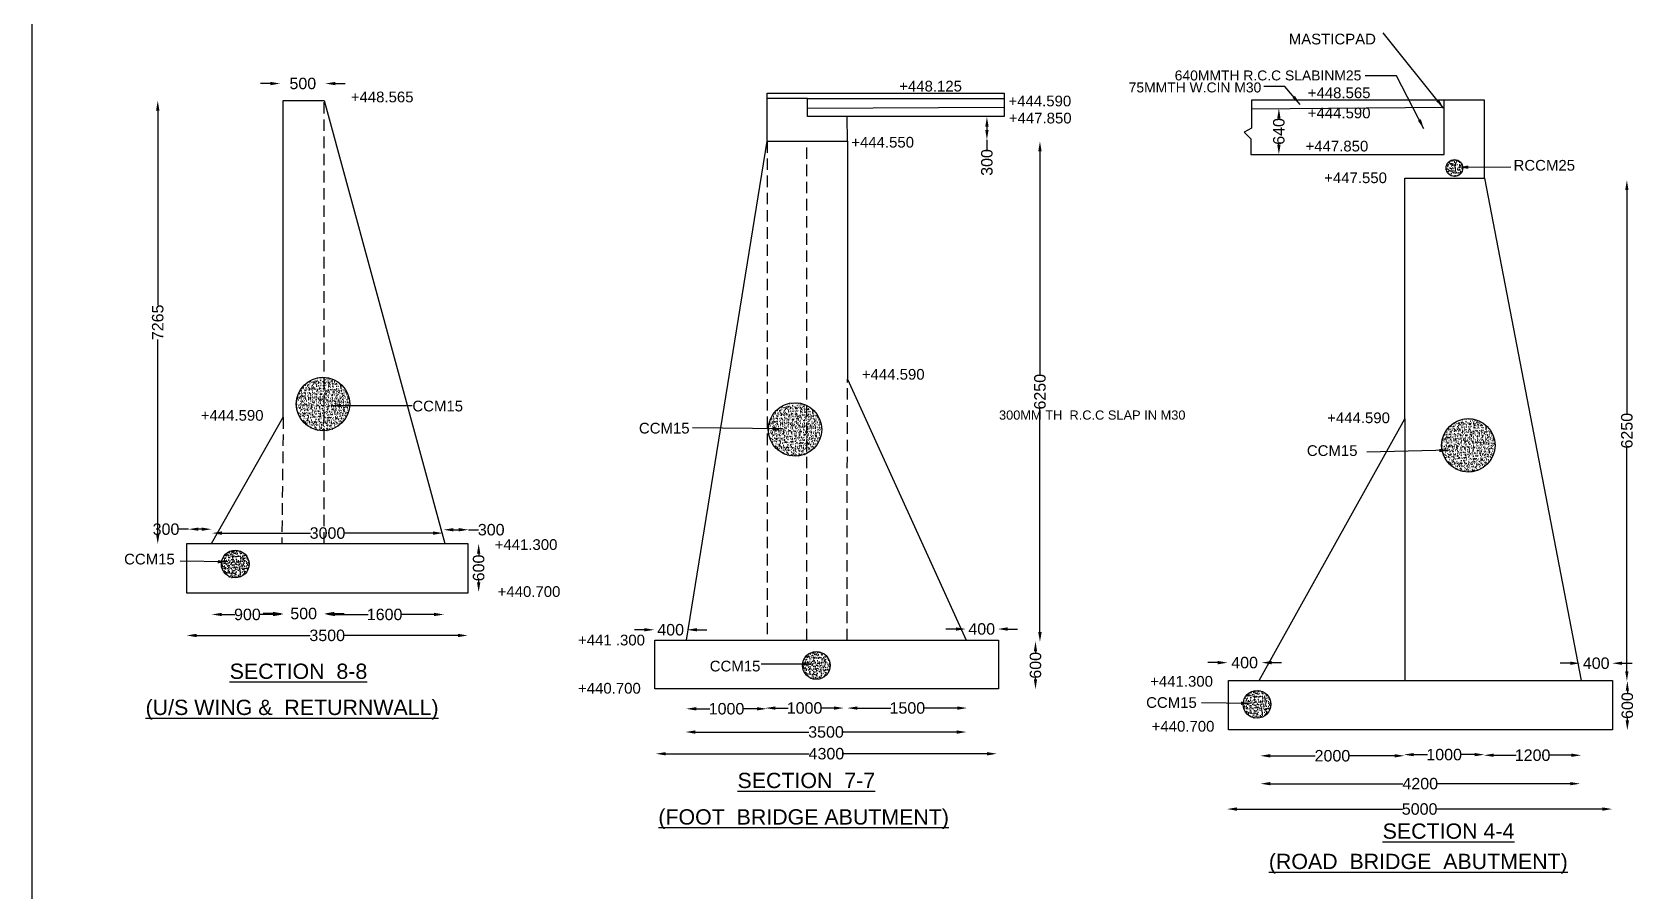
# Model space of a CAD drawing. Header units: millimetres. Extents: x 342 to 57374, y 1463 to 41796.
# Drawn here: x 342 to 21478, y 12534 to 23766 of the extents above; entities that cross this region are included whole.
import ezdxf

# ---------------------------------------------------------------- set-up
doc = ezdxf.new("R2010")
doc.units = ezdxf.units.MM
doc.header["$MEASUREMENT"] = 0
doc.linetypes.add('DASHED', pattern=[0.75, 0.5, -0.25])
for name, color, linetype in [('DIM', 7, 'Continuous'), ('DWG', 7, 'Continuous'), ('TEXT', 7, 'Continuous')]:
    doc.layers.add(name, color=color, linetype=linetype)
doc.styles.get("Standard").update_dxf_attribs({"font": 'arial.ttf'})
doc.dimstyles.new('Civil', dxfattribs={"dimtxt": 150, "dimasz": 130, "dimexe": 0.1, "dimexo": 0.0625, "dimgap": 0.09, "dimtad": 0, "dimdec": 0, "dimzin": 12, "dimdsep": 46, "dimtxsty": 'Standard', "dimcen": 0.1, "dimse1": 1, "dimse2": 1, "dimadec": 0, "dimazin": 2, "dimtfac": 1, "dimtdec": 0, "dimtofl": 0, "dimtmove": 0, "dimatfit": 3, "dimfxl": 1, "dimfrac": 1, "dimtolj": 1, "dimtzin": 0, "dimarcsym": 0})
pattern_1 = [(50, (0, 0), (71.72602, -6.27521), [7.5, -82.5]), (355, (0, 0), (-13.87513, 75.21921), [6, -66]), (100.45144, (5.98, -0.52), (57.85088, 68.944), [6.37402, -70.11421]), (46.1842, (0, 20), (106.72413, -16.55193), [11.25, -123.75]), (96.63564, (8.89, 18.62), (93.4662, 97.41186), [9.56103, -105.17138]), (351.18416, (0, 20), (93.4662, 97.41186), [9, -99]), (21, (10, 15), (59.6907, -40.26189), [7.5, -82.5]), (326, (10, 15), (24.33153, 72.515), [6, -66]), (71.45144, (14.974, 11.645), (84.02224, 32.25312), [6.37402, -70.11421]), (37.5, (0, 0), (1.215986, 33.289385), [0, -65.2, 0, -67, 0, -66.25]), (7.5, (0, 0), (26.306954, 39.44117), [0, -38.2, 0, -63.7, 0, -25.25]), (327.5, (-22.3, 0), (53.382244, -2.255487), [0, -25, 0, -78, 0, -103.5]), (317.5, (-32.3, 0), (58.31862, 10.0105), [0, -32.5, 0, -51.8, 0, -73.5])]

# ---------------------------------------------------------------- blocks, each defined once
blk = doc.blocks.new('*D57')
at = {"layer": 'Defpoints', "color": 0, "ltscale": 300, "transparency": 16777216}
for p in [(2360, 15880), (6040, 15880), (6040, 15874)]:
    blk.add_point(p, dxfattribs=at)
at = {"layer": 'DIM', "color": 0, "lineweight": -2, "ltscale": 300, "transparency": 16777216}
for p, q in [((2490, 15874), (3977, 15874)), ((5910, 15874), (4424, 15874))]:
    blk.add_line(p, q, dxfattribs=at)
at = {"layer": 'DIM', "color": 0, "ltscale": 300, "transparency": 16777216}
for points in [[(2490, 15895), (2490, 15852), (2360, 15874)], [(5910, 15895), (5910, 15852), (6040, 15874)]]:
    blk.add_solid(points, dxfattribs=at)
at = {"layer": 'DIM', "color": 0, "ltscale": 300, "transparency": 16777216, "insert": (4200, 15874), "char_height": 150, "attachment_point": 5}
blk.add_mtext('\\A1;3500', dxfattribs=at)
blk = doc.blocks.new('*D58')
at = {"layer": 'Defpoints', "color": 0, "ltscale": 300, "transparency": 16777216}
for p in [(2690, 16142), (3623, 16148), (3623, 16142)]:
    blk.add_point(p, dxfattribs=at)
at = {"layer": 'DIM', "color": 0, "lineweight": -2, "ltscale": 300, "transparency": 16777216}
for p, q in [((2820, 16148), (2991, 16148)), ((3493, 16148), (3322, 16148))]:
    blk.add_line(p, q, dxfattribs=at)
at = {"layer": 'DIM', "color": 0, "ltscale": 300, "transparency": 16777216}
for points in [[(2820, 16170), (2820, 16127), (2690, 16148)], [(3493, 16170), (3493, 16127), (3623, 16148)]]:
    blk.add_solid(points, dxfattribs=at)
at = {"layer": 'DIM', "color": 0, "ltscale": 300, "transparency": 16777216, "insert": (3156, 16148), "char_height": 150, "attachment_point": 5}
blk.add_mtext('\\A1;900', dxfattribs=at)
blk = doc.blocks.new('*D59')
at = {"layer": 'Defpoints', "color": 0, "ltscale": 300, "transparency": 16777216}
for p in [(3623, 16154), (4162, 16160), (4162, 16154)]:
    blk.add_point(p, dxfattribs=at)
at = {"layer": 'DIM', "color": 0, "lineweight": -2, "ltscale": 300, "transparency": 16777216}
for p, q in [((3493, 16160), (3363, 16160)), ((4292, 16160), (4422, 16160))]:
    blk.add_line(p, q, dxfattribs=at)
at = {"layer": 'DIM', "color": 0, "ltscale": 300, "transparency": 16777216}
for points in [[(3493, 16182), (3493, 16139), (3623, 16160)], [(4292, 16182), (4292, 16139), (4162, 16160)]]:
    blk.add_solid(points, dxfattribs=at)
at = {"layer": 'DIM', "color": 0, "ltscale": 300, "transparency": 16777216, "insert": (3892, 16160), "char_height": 150, "attachment_point": 5}
blk.add_mtext('\\A1;500', dxfattribs=at)
blk = doc.blocks.new('*D60')
at = {"layer": 'Defpoints', "color": 0, "ltscale": 300, "transparency": 16777216}
for p in [(4174, 16112), (5729, 16148), (5729, 16112)]:
    blk.add_point(p, dxfattribs=at)
at = {"layer": 'DIM', "color": 0, "lineweight": -2, "ltscale": 300, "transparency": 16777216}
for p, q in [((4304, 16148), (4734, 16148)), ((5599, 16148), (5168, 16148))]:
    blk.add_line(p, q, dxfattribs=at)
at = {"layer": 'DIM', "color": 0, "ltscale": 300, "transparency": 16777216}
for points in [[(4304, 16170), (4304, 16127), (4174, 16148)], [(5599, 16170), (5599, 16127), (5729, 16148)]]:
    blk.add_solid(points, dxfattribs=at)
at = {"layer": 'DIM', "color": 0, "ltscale": 300, "transparency": 16777216, "insert": (4951, 16148), "char_height": 150, "attachment_point": 5}
blk.add_mtext('\\A1;1600', dxfattribs=at)
blk = doc.blocks.new('*D61')
at = {"layer": 'Defpoints', "color": 0, "ltscale": 300, "transparency": 16777216}
for p in [(2386, 17264), (2386, 17235), (2686, 17235)]:
    blk.add_point(p, dxfattribs=at)
at = {"layer": 'DIM', "color": 0, "lineweight": -2, "ltscale": 300, "transparency": 16777216}
for p, q in [((2386, 17264), (2256, 17264)), ((2556, 17264), (2516, 17264))]:
    blk.add_line(p, q, dxfattribs=at)
at = {"layer": 'DIM', "color": 0, "ltscale": 300, "transparency": 16777216}
for points in [[(2516, 17286), (2516, 17243), (2386, 17264)], [(2556, 17286), (2556, 17243), (2686, 17264)]]:
    blk.add_solid(points, dxfattribs=at)
at = {"layer": 'DIM', "color": 0, "ltscale": 300, "transparency": 16777216, "insert": (2091, 17264), "char_height": 150, "attachment_point": 5}
blk.add_mtext('\\A1;300', dxfattribs=at)
blk = doc.blocks.new('*D62')
at = {"layer": 'Defpoints', "color": 0, "ltscale": 300, "transparency": 16777216}
for p in [(2692, 17272), (5714, 17272), (5714, 17213)]:
    blk.add_point(p, dxfattribs=at)
at = {"layer": 'DIM', "color": 0, "lineweight": -2, "ltscale": 300, "transparency": 16777216}
for p, q in [((2822, 17213), (3980, 17213)), ((5584, 17213), (4427, 17213))]:
    blk.add_line(p, q, dxfattribs=at)
at = {"layer": 'DIM', "color": 0, "ltscale": 300, "transparency": 16777216}
for points in [[(2822, 17235), (2822, 17191), (2692, 17213)], [(5584, 17235), (5584, 17191), (5714, 17213)]]:
    blk.add_solid(points, dxfattribs=at)
at = {"layer": 'DIM', "color": 0, "ltscale": 300, "transparency": 16777216, "insert": (4204, 17213), "char_height": 150, "attachment_point": 5}
blk.add_mtext('\\A1;3000', dxfattribs=at)
blk = doc.blocks.new('*D63')
at = {"layer": 'Defpoints', "color": 0, "ltscale": 300, "transparency": 16777216}
for p in [(5722, 17220), (6050, 17257), (6050, 17220)]:
    blk.add_point(p, dxfattribs=at)
at = {"layer": 'DIM', "color": 0, "lineweight": -2, "ltscale": 300, "transparency": 16777216}
for p, q in [((5852, 17257), (5920, 17257)), ((6050, 17257), (6180, 17257))]:
    blk.add_line(p, q, dxfattribs=at)
at = {"layer": 'DIM', "color": 0, "ltscale": 300, "transparency": 16777216}
for points in [[(5852, 17279), (5852, 17235), (5722, 17257)], [(5920, 17279), (5920, 17235), (6050, 17257)]]:
    blk.add_solid(points, dxfattribs=at)
at = {"layer": 'DIM', "color": 0, "ltscale": 300, "transparency": 16777216, "insert": (6346, 17257), "char_height": 150, "attachment_point": 5}
blk.add_mtext('\\A1;300', dxfattribs=at)
blk = doc.blocks.new('*D64')
at = {"layer": 'Defpoints', "color": 0, "ltscale": 300, "transparency": 16777216}
for p in [(6160, 17074), (6182, 17074), (6160, 16440)]:
    blk.add_point(p, dxfattribs=at)
at = {"layer": 'DIM', "color": 0, "lineweight": -2, "ltscale": 300, "transparency": 16777216}
for p, q in [((6182, 16944), (6182, 16923)), ((6182, 16570), (6182, 16591))]:
    blk.add_line(p, q, dxfattribs=at)
at = {"layer": 'DIM', "color": 0, "ltscale": 300, "transparency": 16777216}
for points in [[(6160, 16944), (6204, 16944), (6182, 17074)], [(6160, 16570), (6204, 16570), (6182, 16440)]]:
    blk.add_solid(points, dxfattribs=at)
at = {"layer": 'DIM', "color": 0, "ltscale": 300, "transparency": 16777216, "insert": (6182, 16757), "char_height": 150, "attachment_point": 5, "rotation": 90}
blk.add_mtext('\\A1;600', dxfattribs=at)
blk = doc.blocks.new('*D65')
at = {"layer": 'Defpoints', "color": 0, "ltscale": 300, "transparency": 16777216}
for p in [(1922, 22872), (1983, 22872), (1922, 17070)]:
    blk.add_point(p, dxfattribs=at)
at = {"layer": 'DIM', "color": 0, "lineweight": -2, "ltscale": 300, "transparency": 16777216}
for p, q in [((1983, 22742), (1983, 20195)), ((1983, 17200), (1983, 19747))]:
    blk.add_line(p, q, dxfattribs=at)
at = {"layer": 'DIM', "color": 0, "ltscale": 300, "transparency": 16777216}
for points in [[(1961, 22742), (2005, 22742), (1983, 22872)], [(1961, 17200), (2005, 17200), (1983, 17070)]]:
    blk.add_solid(points, dxfattribs=at)
at = {"layer": 'DIM', "color": 0, "ltscale": 300, "transparency": 16777216, "insert": (1983, 19971), "char_height": 150, "attachment_point": 5, "rotation": 90}
blk.add_mtext('\\A1;7265', dxfattribs=at)
blk = doc.blocks.new('*D66')
at = {"layer": 'Defpoints', "color": 0, "ltscale": 300, "transparency": 16777216}
for p in [(4175, 23096), (3586, 23024), (4175, 23024)]:
    blk.add_point(p, dxfattribs=at)
at = {"layer": 'DIM', "color": 0, "lineweight": -2, "ltscale": 300, "transparency": 16777216}
for p, q in [((3456, 23096), (3326, 23096)), ((4305, 23096), (4435, 23096))]:
    blk.add_line(p, q, dxfattribs=at)
at = {"layer": 'DIM', "color": 0, "ltscale": 300, "transparency": 16777216}
for points in [[(3456, 23117), (3456, 23074), (3586, 23096)], [(4305, 23117), (4305, 23074), (4175, 23096)]]:
    blk.add_solid(points, dxfattribs=at)
at = {"layer": 'DIM', "color": 0, "ltscale": 300, "transparency": 16777216, "insert": (3881, 23096), "char_height": 150, "attachment_point": 5}
blk.add_mtext('\\A1;500', dxfattribs=at)
blk = doc.blocks.new('*D67')
at = {"layer": 'Defpoints', "color": 0, "ltscale": 300, "transparency": 16777216}
for p in [(8499, 14297), (12964, 14326), (12964, 14297)]:
    blk.add_point(p, dxfattribs=at)
at = {"layer": 'DIM', "color": 0, "lineweight": -2, "ltscale": 300, "transparency": 16777216}
for p, q in [((8629, 14326), (10505, 14326)), ((12834, 14326), (10958, 14326))]:
    blk.add_line(p, q, dxfattribs=at)
at = {"layer": 'DIM', "color": 0, "ltscale": 300, "transparency": 16777216}
for points in [[(8629, 14347), (8629, 14304), (8499, 14326)], [(12834, 14347), (12834, 14304), (12964, 14326)]]:
    blk.add_solid(points, dxfattribs=at)
at = {"layer": 'DIM', "color": 0, "ltscale": 300, "transparency": 16777216, "insert": (10732, 14326), "char_height": 150, "attachment_point": 5}
blk.add_mtext('\\A1;4300', dxfattribs=at)
blk = doc.blocks.new('*D68')
at = {"layer": 'Defpoints', "color": 0, "ltscale": 300, "transparency": 16777216}
for p in [(8888, 14610), (12565, 14610), (12565, 14610)]:
    blk.add_point(p, dxfattribs=at)
at = {"layer": 'DIM', "color": 0, "lineweight": -2, "ltscale": 300, "transparency": 16777216}
for p, q in [((9018, 14610), (10503, 14610)), ((12435, 14610), (10951, 14610))]:
    blk.add_line(p, q, dxfattribs=at)
at = {"layer": 'DIM', "color": 0, "ltscale": 300, "transparency": 16777216}
for points in [[(9018, 14632), (9018, 14588), (8888, 14610)], [(12435, 14632), (12435, 14588), (12565, 14610)]]:
    blk.add_solid(points, dxfattribs=at)
at = {"layer": 'DIM', "color": 0, "ltscale": 300, "transparency": 16777216, "insert": (10727, 14610), "char_height": 150, "attachment_point": 5}
blk.add_mtext('\\A1;3500', dxfattribs=at)
blk = doc.blocks.new('*D69')
at = {"layer": 'Defpoints', "color": 0, "ltscale": 300, "transparency": 16777216}
for p in [(8898, 14942), (9952, 14942), (9952, 14914)]:
    blk.add_point(p, dxfattribs=at)
at = {"layer": 'DIM', "color": 0, "lineweight": -2, "ltscale": 300, "transparency": 16777216}
for p, q in [((9028, 14914), (9208, 14914)), ((9822, 14914), (9642, 14914))]:
    blk.add_line(p, q, dxfattribs=at)
at = {"layer": 'DIM', "color": 0, "ltscale": 300, "transparency": 16777216}
for points in [[(9028, 14936), (9028, 14892), (8898, 14914)], [(9822, 14936), (9822, 14892), (9952, 14914)]]:
    blk.add_solid(points, dxfattribs=at)
at = {"layer": 'DIM', "color": 0, "ltscale": 300, "transparency": 16777216, "insert": (9425, 14914), "char_height": 150, "attachment_point": 5}
blk.add_mtext('\\A1;1000', dxfattribs=at)
blk = doc.blocks.new('*D70')
at = {"layer": 'Defpoints', "color": 0, "ltscale": 300, "transparency": 16777216}
for p in [(9934, 14914), (10960, 14924), (10960, 14914)]:
    blk.add_point(p, dxfattribs=at)
at = {"layer": 'DIM', "color": 0, "lineweight": -2, "ltscale": 300, "transparency": 16777216}
for p, q in [((10064, 14924), (10230, 14924)), ((10830, 14924), (10663, 14924))]:
    blk.add_line(p, q, dxfattribs=at)
at = {"layer": 'DIM', "color": 0, "ltscale": 300, "transparency": 16777216}
for points in [[(10064, 14945), (10064, 14902), (9934, 14924)], [(10830, 14945), (10830, 14902), (10960, 14924)]]:
    blk.add_solid(points, dxfattribs=at)
at = {"layer": 'DIM', "color": 0, "ltscale": 300, "transparency": 16777216, "insert": (10446, 14924), "char_height": 150, "attachment_point": 5}
blk.add_mtext('\\A1;1000', dxfattribs=at)
blk = doc.blocks.new('*D71')
at = {"layer": 'Defpoints', "color": 0, "ltscale": 300, "transparency": 16777216}
for p in [(11007, 14914), (12574, 14924), (12574, 14914)]:
    blk.add_point(p, dxfattribs=at)
at = {"layer": 'DIM', "color": 0, "lineweight": -2, "ltscale": 300, "transparency": 16777216}
for p, q in [((11137, 14924), (11574, 14924)), ((12444, 14924), (12008, 14924))]:
    blk.add_line(p, q, dxfattribs=at)
at = {"layer": 'DIM', "color": 0, "ltscale": 300, "transparency": 16777216}
for points in [[(11137, 14945), (11137, 14902), (11007, 14924)], [(12444, 14945), (12444, 14902), (12574, 14924)]]:
    blk.add_solid(points, dxfattribs=at)
at = {"layer": 'DIM', "color": 0, "ltscale": 300, "transparency": 16777216, "insert": (11791, 14924), "char_height": 150, "attachment_point": 5}
blk.add_mtext('\\A1;1500', dxfattribs=at)
blk = doc.blocks.new('*D72')
at = {"layer": 'Defpoints', "color": 0, "ltscale": 300, "transparency": 16777216}
for p in [(8480, 15948), (8480, 15825), (8908, 15825)]:
    blk.add_point(p, dxfattribs=at)
at = {"layer": 'DIM', "color": 0, "lineweight": -2, "ltscale": 300, "transparency": 16777216}
for p, q in [((8350, 15948), (8220, 15948)), ((9038, 15948), (9168, 15948))]:
    blk.add_line(p, q, dxfattribs=at)
at = {"layer": 'DIM', "color": 0, "ltscale": 300, "transparency": 16777216}
for points in [[(8350, 15970), (8350, 15927), (8480, 15948)], [(9038, 15970), (9038, 15927), (8908, 15948)]]:
    blk.add_solid(points, dxfattribs=at)
at = {"layer": 'DIM', "color": 0, "ltscale": 300, "transparency": 16777216, "insert": (8694, 15948), "char_height": 150, "attachment_point": 5}
blk.add_mtext('\\A1;400', dxfattribs=at)
blk = doc.blocks.new('*D73')
at = {"layer": 'Defpoints', "color": 0, "ltscale": 300, "transparency": 16777216}
for p in [(12974, 15958), (12556, 15796), (12974, 15796)]:
    blk.add_point(p, dxfattribs=at)
at = {"layer": 'DIM', "color": 0, "lineweight": -2, "ltscale": 300, "transparency": 16777216}
for p, q in [((12426, 15958), (12296, 15958)), ((13104, 15958), (13234, 15958))]:
    blk.add_line(p, q, dxfattribs=at)
at = {"layer": 'DIM', "color": 0, "ltscale": 300, "transparency": 16777216}
for points in [[(12426, 15980), (12426, 15936), (12556, 15958)], [(13104, 15980), (13104, 15936), (12974, 15958)]]:
    blk.add_solid(points, dxfattribs=at)
at = {"layer": 'DIM', "color": 0, "ltscale": 300, "transparency": 16777216, "insert": (12764, 15958), "char_height": 150, "attachment_point": 5}
blk.add_mtext('\\A1;400', dxfattribs=at)
blk = doc.blocks.new('*D74')
at = {"layer": 'Defpoints', "color": 0, "ltscale": 300, "transparency": 16777216}
for p in [(13430, 15796), (13468, 15796), (13430, 15170)]:
    blk.add_point(p, dxfattribs=at)
at = {"layer": 'DIM', "color": 0, "lineweight": -2, "ltscale": 300, "transparency": 16777216}
for p, q in [((13468, 15666), (13468, 15649)), ((13468, 15300), (13468, 15317))]:
    blk.add_line(p, q, dxfattribs=at)
at = {"layer": 'DIM', "color": 0, "ltscale": 300, "transparency": 16777216}
for points in [[(13446, 15666), (13489, 15666), (13468, 15796)], [(13446, 15300), (13489, 15300), (13468, 15170)]]:
    blk.add_solid(points, dxfattribs=at)
at = {"layer": 'DIM', "color": 0, "ltscale": 300, "transparency": 16777216, "insert": (13468, 15483), "char_height": 150, "attachment_point": 5, "rotation": 90}
blk.add_mtext('\\A1;600', dxfattribs=at)
blk = doc.blocks.new('*D75')
at = {"layer": 'Defpoints', "color": 0, "ltscale": 300, "transparency": 16777216}
for p in [(13468, 22338), (13526, 22338), (13468, 15787)]:
    blk.add_point(p, dxfattribs=at)
at = {"layer": 'DIM', "color": 0, "lineweight": -2, "ltscale": 300, "transparency": 16777216}
for p, q in [((13526, 22208), (13526, 19287)), ((13526, 15917), (13526, 18839))]:
    blk.add_line(p, q, dxfattribs=at)
at = {"layer": 'DIM', "color": 0, "ltscale": 300, "transparency": 16777216}
for points in [[(13504, 22208), (13548, 22208), (13526, 22338)], [(13504, 15917), (13548, 15917), (13526, 15787)]]:
    blk.add_solid(points, dxfattribs=at)
at = {"layer": 'DIM', "color": 0, "ltscale": 300, "transparency": 16777216, "insert": (13526, 19063), "char_height": 150, "attachment_point": 5, "rotation": 90}
blk.add_mtext('\\A1;6250', dxfattribs=at)
blk = doc.blocks.new('*D76')
at = {"layer": 'Defpoints', "color": 0, "ltscale": 300, "transparency": 16777216}
for p in [(12832, 22662), (12832, 22358), (12832, 22358)]:
    blk.add_point(p, dxfattribs=at)
at = {"layer": 'DIM', "color": 0, "lineweight": -2, "ltscale": 300, "transparency": 16777216}
for p, q in [((12832, 22532), (12832, 22488)), ((12832, 22358), (12832, 22228))]:
    blk.add_line(p, q, dxfattribs=at)
at = {"layer": 'DIM', "color": 0, "ltscale": 300, "transparency": 16777216}
for points in [[(12811, 22532), (12854, 22532), (12832, 22662)], [(12811, 22488), (12854, 22488), (12832, 22358)]]:
    blk.add_solid(points, dxfattribs=at)
at = {"layer": 'DIM', "color": 0, "ltscale": 300, "transparency": 16777216, "insert": (12832, 22063), "char_height": 150, "attachment_point": 5, "rotation": 90}
blk.add_mtext('\\A1;300', dxfattribs=at)
blk = doc.blocks.new('*D77')
at = {"layer": 'Defpoints', "color": 0, "ltscale": 300, "transparency": 16777216}
for p in [(15974, 13682), (21014, 13682), (21014, 13602)]:
    blk.add_point(p, dxfattribs=at)
at = {"layer": 'DIM', "color": 0, "lineweight": -2, "ltscale": 300, "transparency": 16777216}
for p, q in [((16104, 13602), (18270, 13602)), ((20884, 13602), (18718, 13602))]:
    blk.add_line(p, q, dxfattribs=at)
at = {"layer": 'DIM', "color": 0, "ltscale": 300, "transparency": 16777216}
for points in [[(16104, 13624), (16104, 13580), (15974, 13602)], [(20884, 13624), (20884, 13580), (21014, 13602)]]:
    blk.add_solid(points, dxfattribs=at)
at = {"layer": 'DIM', "color": 0, "ltscale": 300, "transparency": 16777216, "insert": (18494, 13602), "char_height": 150, "attachment_point": 5}
blk.add_mtext('\\A1;5000', dxfattribs=at)
blk = doc.blocks.new('*D78')
at = {"layer": 'Defpoints', "color": 0, "ltscale": 300, "transparency": 16777216}
for p in [(16410, 13966), (20594, 13966), (20594, 13934)]:
    blk.add_point(p, dxfattribs=at)
at = {"layer": 'DIM', "color": 0, "lineweight": -2, "ltscale": 300, "transparency": 16777216}
for p, q in [((16540, 13934), (18275, 13934)), ((20464, 13934), (18729, 13934))]:
    blk.add_line(p, q, dxfattribs=at)
at = {"layer": 'DIM', "color": 0, "ltscale": 300, "transparency": 16777216}
for points in [[(16540, 13956), (16540, 13913), (16410, 13934)], [(20464, 13956), (20464, 13913), (20594, 13934)]]:
    blk.add_solid(points, dxfattribs=at)
at = {"layer": 'DIM', "color": 0, "ltscale": 300, "transparency": 16777216, "insert": (18502, 13934), "char_height": 150, "attachment_point": 5}
blk.add_mtext('\\A1;4200', dxfattribs=at)
blk = doc.blocks.new('*D79')
at = {"layer": 'Defpoints', "color": 0, "ltscale": 300, "transparency": 16777216}
for p in [(16410, 14330), (18296, 14330), (18296, 14299)]:
    blk.add_point(p, dxfattribs=at)
at = {"layer": 'DIM', "color": 0, "lineweight": -2, "ltscale": 300, "transparency": 16777216}
for p, q in [((16540, 14299), (17128, 14299)), ((18166, 14299), (17578, 14299))]:
    blk.add_line(p, q, dxfattribs=at)
at = {"layer": 'DIM', "color": 0, "ltscale": 300, "transparency": 16777216}
for points in [[(16540, 14321), (16540, 14277), (16410, 14299)], [(18166, 14321), (18166, 14277), (18296, 14299)]]:
    blk.add_solid(points, dxfattribs=at)
at = {"layer": 'DIM', "color": 0, "ltscale": 300, "transparency": 16777216, "insert": (17353, 14299), "char_height": 150, "attachment_point": 5}
blk.add_mtext('\\A1;2000', dxfattribs=at)
blk = doc.blocks.new('*D80')
at = {"layer": 'Defpoints', "color": 0, "ltscale": 300, "transparency": 16777216}
for p in [(18288, 14291), (19342, 14314), (19342, 14291)]:
    blk.add_point(p, dxfattribs=at)
at = {"layer": 'DIM', "color": 0, "lineweight": -2, "ltscale": 300, "transparency": 16777216}
for p, q in [((18418, 14314), (18598, 14314)), ((19212, 14314), (19032, 14314))]:
    blk.add_line(p, q, dxfattribs=at)
at = {"layer": 'DIM', "color": 0, "ltscale": 300, "transparency": 16777216}
for points in [[(18418, 14336), (18418, 14293), (18288, 14314)], [(19212, 14336), (19212, 14293), (19342, 14314)]]:
    blk.add_solid(points, dxfattribs=at)
at = {"layer": 'DIM', "color": 0, "ltscale": 300, "transparency": 16777216, "insert": (18815, 14314), "char_height": 150, "attachment_point": 5}
blk.add_mtext('\\A1;1000', dxfattribs=at)
blk = doc.blocks.new('*D81')
at = {"layer": 'Defpoints', "color": 0, "ltscale": 300, "transparency": 16777216}
for p in [(19334, 14322), (20610, 14322), (20610, 14306)]:
    blk.add_point(p, dxfattribs=at)
at = {"layer": 'DIM', "color": 0, "lineweight": -2, "ltscale": 300, "transparency": 16777216}
for p, q in [((19464, 14306), (19755, 14306)), ((20480, 14306), (20188, 14306))]:
    blk.add_line(p, q, dxfattribs=at)
at = {"layer": 'DIM', "color": 0, "ltscale": 300, "transparency": 16777216}
for points in [[(19464, 14328), (19464, 14285), (19334, 14306)], [(20480, 14328), (20480, 14285), (20610, 14306)]]:
    blk.add_solid(points, dxfattribs=at)
at = {"layer": 'DIM', "color": 0, "ltscale": 300, "transparency": 16777216, "insert": (19972, 14306), "char_height": 150, "attachment_point": 5}
blk.add_mtext('\\A1;1200', dxfattribs=at)
blk = doc.blocks.new('*D82')
at = {"layer": 'Defpoints', "color": 0, "ltscale": 300, "transparency": 16777216}
for p in [(15982, 15470), (16426, 15518), (16426, 15470)]:
    blk.add_point(p, dxfattribs=at)
at = {"layer": 'DIM', "color": 0, "lineweight": -2, "ltscale": 300, "transparency": 16777216}
for p, q in [((15852, 15518), (15722, 15518)), ((16556, 15518), (16686, 15518))]:
    blk.add_line(p, q, dxfattribs=at)
at = {"layer": 'DIM', "color": 0, "ltscale": 300, "transparency": 16777216}
for points in [[(15852, 15540), (15852, 15496), (15982, 15518)], [(16556, 15540), (16556, 15496), (16426, 15518)]]:
    blk.add_solid(points, dxfattribs=at)
at = {"layer": 'DIM', "color": 0, "ltscale": 300, "transparency": 16777216, "insert": (16204, 15518), "char_height": 150, "attachment_point": 5}
blk.add_mtext('\\A1;400', dxfattribs=at)
blk = doc.blocks.new('*D83')
at = {"layer": 'Defpoints', "color": 0, "ltscale": 300, "transparency": 16777216}
for p in [(20594, 15486), (21014, 15510), (21014, 15486)]:
    blk.add_point(p, dxfattribs=at)
at = {"layer": 'DIM', "color": 0, "lineweight": -2, "ltscale": 300, "transparency": 16777216}
for p, q in [((20464, 15510), (20334, 15510)), ((21144, 15510), (21274, 15510))]:
    blk.add_line(p, q, dxfattribs=at)
at = {"layer": 'DIM', "color": 0, "ltscale": 300, "transparency": 16777216}
for points in [[(20464, 15532), (20464, 15488), (20594, 15510)], [(21144, 15532), (21144, 15488), (21014, 15510)]]:
    blk.add_solid(points, dxfattribs=at)
at = {"layer": 'DIM', "color": 0, "ltscale": 300, "transparency": 16777216, "insert": (20804, 15510), "char_height": 150, "attachment_point": 5}
blk.add_mtext('\\A1;400', dxfattribs=at)
blk = doc.blocks.new('*D84')
at = {"layer": 'Defpoints', "color": 0, "ltscale": 300, "transparency": 16777216}
for p in [(21212, 15280), (21212, 15280), (21212, 14632)]:
    blk.add_point(p, dxfattribs=at)
at = {"layer": 'DIM', "color": 0, "lineweight": -2, "ltscale": 300, "transparency": 16777216}
for p, q in [((21212, 15150), (21212, 15122)), ((21212, 14762), (21212, 14790))]:
    blk.add_line(p, q, dxfattribs=at)
at = {"layer": 'DIM', "color": 0, "ltscale": 300, "transparency": 16777216}
for points in [[(21190, 15150), (21233, 15150), (21212, 15280)], [(21190, 14762), (21233, 14762), (21212, 14632)]]:
    blk.add_solid(points, dxfattribs=at)
at = {"layer": 'DIM', "color": 0, "ltscale": 300, "transparency": 16777216, "insert": (21212, 14956), "char_height": 150, "attachment_point": 5, "rotation": 90}
blk.add_mtext('\\A1;600', dxfattribs=at)
blk = doc.blocks.new('*D85')
at = {"layer": 'Defpoints', "color": 0, "ltscale": 300, "transparency": 16777216}
for p in [(21206, 21832), (21214, 21832), (21214, 15275)]:
    blk.add_point(p, dxfattribs=at)
at = {"layer": 'DIM', "color": 0, "lineweight": -2, "ltscale": 300, "transparency": 16777216}
for p, q in [((21206, 21702), (21206, 18777)), ((21206, 15405), (21206, 18329))]:
    blk.add_line(p, q, dxfattribs=at)
at = {"layer": 'DIM', "color": 0, "ltscale": 300, "transparency": 16777216}
for points in [[(21184, 21702), (21227, 21702), (21206, 21832)], [(21184, 15405), (21227, 15405), (21206, 15275)]]:
    blk.add_solid(points, dxfattribs=at)
at = {"layer": 'DIM', "color": 0, "ltscale": 300, "transparency": 16777216, "insert": (21206, 18553), "char_height": 150, "attachment_point": 5, "rotation": 90}
blk.add_mtext('\\A1;6250', dxfattribs=at)
blk = doc.blocks.new('*D86')
at = {"layer": 'Defpoints', "color": 0, "ltscale": 300, "transparency": 16777216}
for p in [(16642, 22772), (16652, 22772), (16642, 22165)]:
    blk.add_point(p, dxfattribs=at)
at = {"layer": 'DIM', "color": 0, "lineweight": -2, "ltscale": 300, "transparency": 16777216}
for p, q in [((16652, 22642), (16652, 22635)), ((16652, 22295), (16652, 22303))]:
    blk.add_line(p, q, dxfattribs=at)
at = {"layer": 'DIM', "color": 0, "ltscale": 300, "transparency": 16777216}
for points in [[(16631, 22642), (16674, 22642), (16652, 22772)], [(16631, 22295), (16674, 22295), (16652, 22165)]]:
    blk.add_solid(points, dxfattribs=at)
at = {"layer": 'DIM', "color": 0, "ltscale": 300, "transparency": 16777216, "insert": (16652, 22469), "char_height": 150, "attachment_point": 5, "rotation": 90}
blk.add_mtext('\\A1;640', dxfattribs=at)

msp = doc.modelspace()

# ---------------------------------------------------------------- hatches: boundary and pattern name
at = {"layer": 'DWG'}
h = msp.add_hatch(dxfattribs=at)
h.set_pattern_fill('AR-CONC', color=256, scale=10)
h.set_pattern_definition(pattern_1)
h.paths.add_polyline_path([(18839.2, 21990.8, 1), (19059.1, 21990.8, 1)])
h = msp.add_hatch(dxfattribs=at)
h.set_pattern_fill('AR-CONC', color=256, scale=10)
h.set_pattern_definition(pattern_1)
h.paths.add_polyline_path([(3795.4, 18902, 1), (4494.5, 18902, 1)])
h = msp.add_hatch(dxfattribs=at)
h.set_pattern_fill('AR-CONC', color=256, scale=10)
h.set_pattern_definition([(50, (6176.07, -332.75), (71.72602, -6.27521), [7.5, -82.5]), (355, (6176.07, -332.75), (-13.87513, 75.2192), [6, -66]), (100.45144, (6182.05, -333.275), (57.85088, 68.944), [6.37402, -70.1142]), (46.1842, (6176.07, -312.75), (106.72413, -16.55193), [11.25, -123.75]), (96.63564, (6184.97, -314.13), (93.4662, 97.41186), [9.56103, -105.1714]), (351.18416, (6176.07, -312.75), (93.4662, 97.41186), [9, -99]), (21, (6186.07, -317.75), (59.6907, -40.26189), [7.5, -82.5]), (326, (6186.07, -317.75), (24.33153, 72.515), [6, -66]), (71.45144, (6191.05, -321.11), (84.02224, 32.25312), [6.37402, -70.1142]), (37.5, (6176.073, -332.752), (1.215986, 33.289385), [0, -65.2, 0, -67, 0, -66.25]), (7.5, (6176.073, -332.75), (26.306954, 39.44117), [0, -38.2, 0, -63.7, 0, -25.25]), (327.5, (6153.773, -332.752), (53.382244, -2.255487), [0, -25, 0, -78, 0, -103.5]), (317.5, (6143.773, -332.75), (58.31862, 10.0105), [0, -32.5, 0, -51.8, 0, -73.5])])
h.paths.add_polyline_path([(9971.5, 18569.2, 1), (10670.6, 18569.2, 1)])
h = msp.add_hatch(dxfattribs=at)
h.set_pattern_fill('AR-CONC', color=256, scale=10)
h.set_pattern_definition([(50, (14986.53, -540.24), (71.72602, -6.27521), [7.5, -82.5]), (355, (14986.53, -540.24), (-13.87513, 75.2192), [6, -66]), (100.45144, (14992.51, -540.76), (57.85088, 68.944), [6.37402, -70.1142]), (46.1842, (14986.53, -520.24), (106.72413, -16.55193), [11.25, -123.75]), (96.63564, (14995.43, -521.62), (93.4662, 97.41186), [9.56103, -105.1714]), (351.18416, (14986.53, -520.24), (93.4662, 97.41186), [9, -99]), (21, (14996.53, -525.24), (59.6907, -40.26189), [7.5, -82.5]), (326, (14996.53, -525.24), (24.33153, 72.515), [6, -66]), (71.45144, (15001.51, -528.595), (84.02224, 32.25312), [6.37402, -70.1142]), (37.5, (14986.532, -540.24), (1.215986, 33.289385), [0, -65.2, 0, -67, 0, -66.25]), (7.5, (14986.532, -540.24), (26.306954, 39.44117), [0, -38.2, 0, -63.7, 0, -25.25]), (327.5, (14964.232, -540.24), (53.382244, -2.255487), [0, -25, 0, -78, 0, -103.5]), (317.5, (14954.232, -540.24), (58.31862, 10.0105), [0, -32.5, 0, -51.8, 0, -73.5])])
h.paths.add_polyline_path([(18781.9, 18361.7, 1), (19481.1, 18361.7, 1)])
h = msp.add_hatch(dxfattribs=at)
h.set_pattern_fill('AR-CONC', color=256, scale=10)
h.set_pattern_definition(pattern_1)
h.paths.add_polyline_path([(2814.9, 16807.8, 1), (3177.6, 16807.8, 1)])
h = msp.add_hatch(dxfattribs=at)
h.set_pattern_fill('AR-CONC', color=256, scale=10)
h.set_pattern_definition([(50, (7603.854, -1326.37), (71.72602, -6.27521), [7.5, -82.5]), (355, (7603.854, -1326.37), (-13.87513, 75.2192), [6, -66]), (100.45144, (7609.83, -1326.89), (57.85088, 68.944), [6.37402, -70.1142]), (46.1842, (7603.85, -1306.37), (106.72413, -16.55193), [11.25, -123.75]), (96.63564, (7612.75, -1307.75), (93.4662, 97.41186), [9.561, -105.1714]), (351.1842, (7603.85, -1306.37), (93.4662, 97.41186), [9, -99]), (21, (7613.854, -1311.37), (59.6907, -40.26189), [7.5, -82.5]), (326, (7613.854, -1311.37), (24.33153, 72.515), [6, -66]), (71.45144, (7618.83, -1314.723), (84.02224, 32.25312), [6.37402, -70.1142]), (37.5, (7603.854, -1326.368), (1.215986, 33.289385), [0, -65.2, 0, -67, 0, -66.25]), (7.5, (7603.854, -1326.37), (26.306954, 39.44117), [0, -38.2, 0, -63.7, 0, -25.25]), (327.5, (7581.554, -1326.368), (53.382244, -2.255487), [0, -25, 0, -78, 0, -103.5]), (317.5, (7571.554, -1326.37), (58.31862, 10.0105), [0, -32.5, 0, -51.8, 0, -73.5])])
h.paths.add_polyline_path([(10418.7, 15481.4, 1), (10781.5, 15481.4, 1)])
h = msp.add_hatch(dxfattribs=at)
h.set_pattern_fill('AR-CONC', color=256, scale=10)
h.set_pattern_definition([(50, (13370.724, -1834.375), (71.72602, -6.27521), [7.5, -82.5]), (355, (13370.72, -1834.375), (-13.87513, 75.2192), [6, -66]), (100.45144, (13376.7, -1834.9), (57.85088, 68.944), [6.37402, -70.1142]), (46.1842, (13370.72, -1814.375), (106.72413, -16.55193), [11.25, -123.75]), (96.63564, (13379.62, -1815.75), (93.4662, 97.41186), [9.561, -105.1714]), (351.1842, (13370.72, -1814.38), (93.4662, 97.41186), [9, -99]), (21, (13380.724, -1819.375), (59.6907, -40.26189), [7.5, -82.5]), (326, (13380.72, -1819.375), (24.33153, 72.515), [6, -66]), (71.45144, (13385.7, -1822.73), (84.02224, 32.25312), [6.37402, -70.1142]), (37.5, (13370.724, -1834.375), (1.215986, 33.289385), [0, -65.2, 0, -67, 0, -66.25]), (7.5, (13370.724, -1834.375), (26.306954, 39.44117), [0, -38.2, 0, -63.7, 0, -25.25]), (327.5, (13348.424, -1834.375), (53.382244, -2.255487), [0, -25, 0, -78, 0, -103.5]), (317.5, (13338.424, -1834.375), (58.31862, 10.0105), [0, -32.5, 0, -51.8, 0, -73.5])])
h.paths.add_polyline_path([(16185.6, 14973.4, 1), (16548.4, 14973.4, 1)])

# ---------------------------------------------------------------- linework, layer by layer
at = {"ltscale": 300}
msp.add_lwpolyline([(57374.2, 1462.8), (341.5, 1462.8), (341.5, 41795.5), (57374.2, 41795.5)], close=True, dxfattribs=at)
at = {"layer": 'DWG'}
for points in [[(2686, 17077.1), (3624.8, 18729), (3624.8, 22874.1), (4160.2, 22874.1), (5738.8, 17077.1)], [(9958.1, 22340.6), (9958.1, 22971.5), (13057.1, 22971.5), (13057.1, 22665.6), (10485.5, 22665.6), (10485.5, 22900.9), (9958.1, 22900.9)], [(10485.5, 22900.9), (13057.1, 22900.9)], [(19343.4, 21856.5), (19343.4, 22878.2), (16292.7, 22878.2), (16292.7, 22576.2), (16292.7, 22510.1), (16198.2, 22458.2), (16283.3, 22373.3), (16283.3, 22165.6), (18815.4, 22165.6), (18815.4, 22878.2)], [(10485.5, 22771.5), (13057.1, 22787.2)], [(11007.1, 22340.6), (11003.7, 22665.6)], [(18815.4, 22783.8), (16292.7, 22760.2)], [(8903.3, 15810.7), (9958.1, 22340.6), (11007.1, 22340.6), (11007.1, 19225.9), (12558.7, 15810.7)], [(16394.6, 15283.1), (18299.3, 18710.4), (18299.3, 21856.5), (19343.4, 21856.5), (20605.5, 15283.1)], [(18299.3, 18710.4), (18299.3, 15283.1)]]:
    msp.add_lwpolyline(points, dxfattribs=at)
at = {"layer": 'DWG', "linetype": 'DASHED', "ltscale": 300}
for points in [[(4160.2, 17077.1), (4160.2, 22874.1)], [(9958.1, 22340.6), (9958.5, 15810.7)], [(10477.2, 15810.7), (10476.9, 22340.6)], [(11002.6, 15810.7), (11007.1, 19225.9)], [(3624.8, 18729), (3605, 17077.1)]]:
    msp.add_lwpolyline(points, dxfattribs=at)
at = {"layer": 'DWG'}
for points in [[(2361.7, 17077.1), (6041.9, 17077.1), (6041.9, 16429.2), (2361.7, 16429.2)], [(8488.3, 15810.7), (12983.8, 15810.7), (12983.8, 15177.4), (8488.3, 15177.4)], [(15994.3, 15283.1), (21019.7, 15283.1), (21019.7, 14640.1), (15994.3, 14640.1)]]:
    msp.add_lwpolyline(points, close=True, dxfattribs=at)
for centre, radius in [((18949.1, 21990.8), 109.9), ((4145, 18902), 349.6), ((10321, 18569.2), 349.6), ((19131.5, 18361.7), 349.6), ((2996.3, 16807.8), 181.4), ((10600.1, 15481.4), 181.4), ((16367, 14973.4), 181.4)]:
    msp.add_circle(centre, radius, dxfattribs=at)

# ---------------------------------------------------------------- texts
at = {"layer": 'TEXT'}
for s, height, p in [('MASTICPAD', 140, (16781.6, 23608.1)), ('640MMTH R.C.C SLABINM25', 130, (15289.5, 23136.7)), ('+448.125', 140, (11684.5, 22991.6)), ('75MMTH W.CIN M30', 130, (14687.1, 22979.6)), ('+448.565', 140, (17030.3, 22904.2)), ('+448.565', 140, (4508.5, 22850.3)), ('+444.590', 140, (13114, 22797.2)), ('+447.850', 140, (13118.9, 22573.7)), ('+444.590', 140, (17030.3, 22640.9)), ('+444.550', 140, (11057.3, 22257.9)), ('+447.850', 140, (17001, 22207.1)), ('RCCM25', 140, (19723.1, 21955.9)), ('+447.550', 140, (17245, 21792.7)), ('+444.590', 140, (11195.7, 19220.7)), ('+444.590', 140, (2545.8, 18683.9)), ('CCM15', 140, (5314.5, 18805.3)), ('300MM TH  R.C.C SLAP IN M30', 120, (12990, 18697.8)), ('CCM15', 140, (8279, 18516.2)), ('+444.590', 140, (17284.1, 18651.9)), ('CCM15', 140, (17018.5, 18222.6)), ('+441.300', 140, (6391.4, 16993.1)), ('CCM15', 140, (1543, 16802.8)), ('+440.700', 140, (6430.3, 16378.1)), ('+441 .300', 140, (7482.2, 15743.7)), ('%%USECTION  8-8', 200, (2923.7, 15305.4)), ('CCM15', 140, (9205.4, 15402.7)), ('+440.700', 140, (7482.2, 15113)), ('+441.300', 140, (14968.5, 15203.6)), ('%%U(U/S WING &  RETURNWALL)', 200, (1823.7, 14832.9)), ('CCM15', 140, (14915.7, 14926.1)), ('+440.700', 140, (14987.9, 14615.3)), ('%%USECTION  7-7', 200, (9569, 13876.5)), ('%%U(FOOT  BRIDGE ABUTMENT)', 200, (8532.9, 13399.4)), ('%%USECTION 4-4', 200, (18010.1, 13213.9)), ('%%U(ROAD  BRIDGE  ABUTMENT)', 200, (16520.8, 12817.2))]:
    msp.add_text(s, height=height, dxfattribs=at).set_placement(p)

# ---------------------------------------------------------------- dimensions: what is measured, and where the dimension line sits
at = {"layer": 'DIM', "ltscale": 300}
for p1, p2, distance, text, picture, middle in [((3586.5, 23024.5), (4175, 23024.5), 71, '500', '*D66', (3880.8, 23095.5)), ((1922, 17070), (1922, 22872.5), -61, '7265', '*D65', (1983, 19971.2)), ((12832.5, 22662), (12832.5, 22358), 0, '300', '*D76', (12832.5, 22062.5)), ((16642, 22165), (16642, 22772.5), -10.5, '640', '*D86', (16652.5, 22468.8)), ((13467.5, 15787), (13467.5, 22338.5), -58.5, '6250', '*D75', (13526, 19062.8)), ((21213.5, 15275), (21213.5, 21831.5), 8, '6250', '*D85', (21205.5, 18553.2)), ((5722, 17220.5), (6050.5, 17220.5), 36.5, '300', '*D63', (6346, 17257)), ((2692.5, 17271.5), (5714.5, 17271.5), -58.5, '3000', '*D62', (4203.5, 17213)), ((6160, 16440), (6160, 17074.5), -22, '600', '*D64', (6182, 16757.2)), ((2689.5, 16142.5), (3623, 16142.5), 6, '900', '*D58', (3156.2, 16148.5)), ((3623, 16154.5), (4161.5, 16154.5), 6, '500', '*D59', (3892.2, 16160.5)), ((4173.5, 16112.5), (5729, 16112.5), 36, '1600', '*D60', (4951.2, 16148.5)), ((2360.5, 15879.5), (6040.5, 15879.5), -6, '3500', '*D57', (4200.5, 15873.5)), ((8907.5, 15825), (8480, 15825), -123.5, '400', '*D72', (8693.8, 15948.5)), ((12555.5, 15796.5), (12973.5, 15796.5), 161.5, '400', '*D73', (12764.5, 15958)), ((13429.5, 15170), (13429.5, 15796.5), -38, '600', '*D74', (13467.5, 15483.2)), ((15982, 15470.5), (16426, 15470.5), 47.5, '400', '*D82', (16204, 15518)), ((20593.5, 15486), (21013.5, 15486), 24, '400', '*D83', (20803.5, 15510)), ((21211.5, 14631.5), (21211.5, 15280.5), 0, '600', '*D84', (21211.5, 14956)), ((8898, 14942.5), (9952.5, 14942.5), -28.5, '1000', '*D69', (9425.2, 14914)), ((9933.5, 14914), (10959.5, 14914), 9.5, '1000', '*D70', (10446.5, 14923.5)), ((11007, 14914), (12574.5, 14914), 9.5, '1500', '*D71', (11790.8, 14923.5)), ((8888.5, 14610), (12565, 14610), 0, '3500', '*D68', (10726.8, 14610)), ((8499, 14297), (12964, 14297), 28.5, '4300', '*D67', (10731.5, 14325.5)), ((16410, 14330.5), (18296, 14330.5), -31.5, '2000', '*D79', (17353, 14299)), ((18288, 14291), (19341.5, 14291), 23.5, '1000', '*D80', (18814.8, 14314.5)), ((19333.5, 14322.5), (20609.5, 14322.5), -16, '1200', '*D81', (19971.5, 14306.5)), ((16410, 13966.5), (20593.5, 13966.5), -32, '4200', '*D78', (18501.8, 13934.5)), ((15974, 13681.5), (21013.5, 13681.5), -79.5, '5000', '*D77', (18493.8, 13602))]:
    dim = msp.add_aligned_dim(p1=p1, p2=p2, distance=distance, text=text, dimstyle='Civil', dxfattribs=at)
    dim.commit()
    dim.dimension.update_dxf_attribs({"geometry": picture, "text_midpoint": middle})
dim = msp.add_aligned_dim(p1=(2685.5, 17235), p2=(2386, 17235), distance=-29.5, dimstyle='Civil', dxfattribs=at)
dim.commit()
dim.dimension.update_dxf_attribs({"geometry": '*D61', "text_midpoint": (2090.510955, 17264.5)})

# ---------------------------------------------------------------- leaders
at = {"layer": 'TEXT', "ltscale": 300}
for points in [[(18808, 22775.5), (18019, 23758)], [(16929.5, 22821.5), (16731.5, 23059), (16457.5, 23059)], [(18550, 22502.5), (18192.5, 23196), (17782, 23196)], [(19000.5, 22000.5), (19689, 22007.5)], [(4249.5, 18883), (5310.5, 18883)], [(10158.5, 18577), (8979.5, 18592)], [(18883, 18296.5), (17803, 18272.5)], [(2899, 16836.5), (2276, 16847.5)], [(10544, 15499), (9880, 15499)], [(16287, 14984.5), (15639, 14990.5)]]:
    msp.add_leader(points, dimstyle='Civil', override={"dimgap": 0.09, "dimtad": 0}, dxfattribs=at)

doc.saveas('drawing.dxf')
